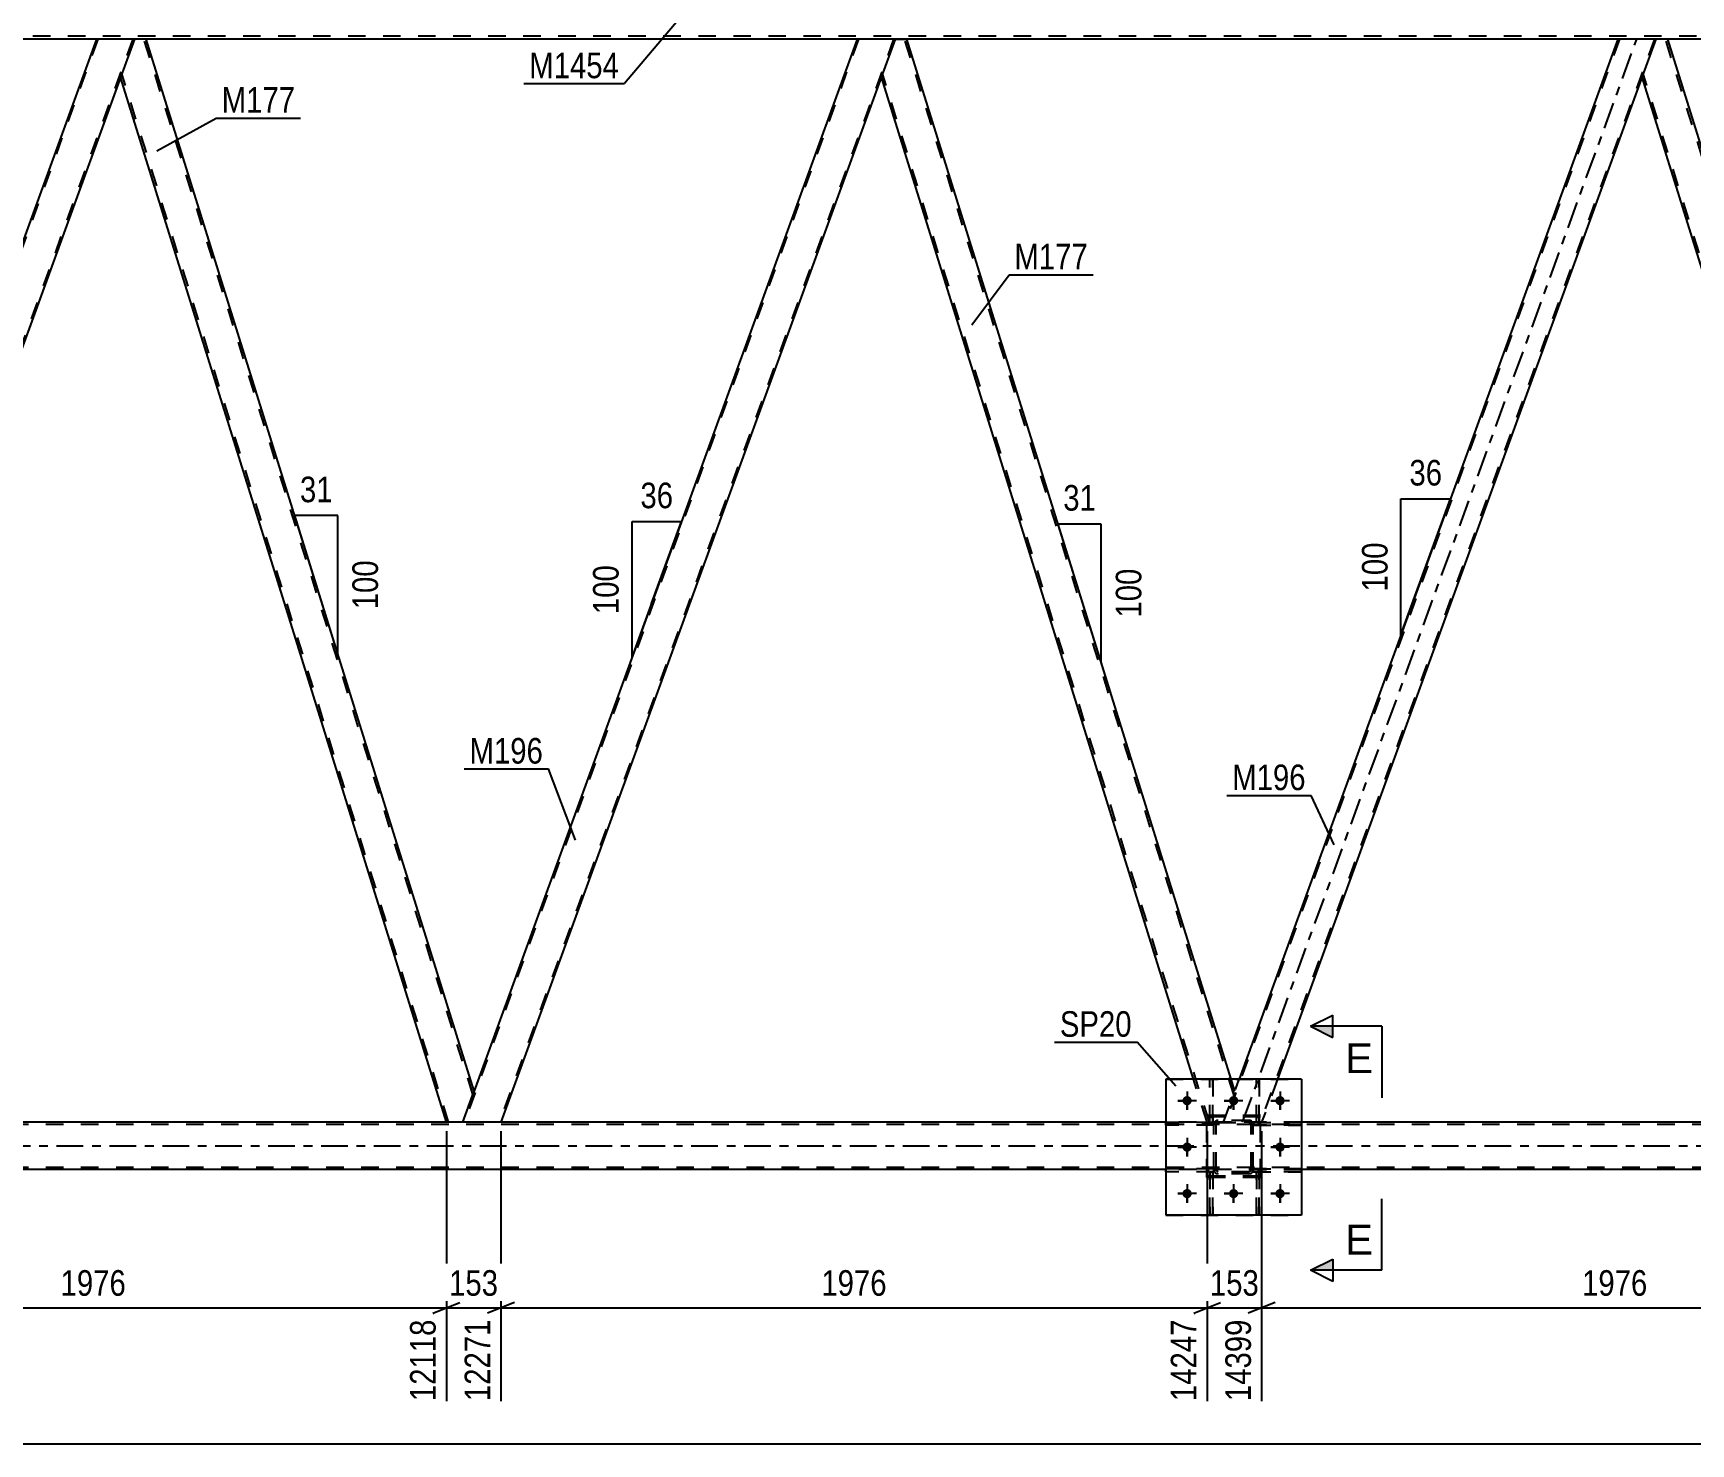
# Model space of a CAD drawing. Header units: millimetres. Extents: x -89 to 752, y -437 to 157.
# Drawn here: x 371.4 to 556.9, y -159.2 to -1.3 of the extents above; entities that cross this region are included whole.
import ezdxf

# ---------------------------------------------------------------- set-up
doc = ezdxf.new("R2010")
doc.units = ezdxf.units.MM
doc.linetypes.add('DXK_LINE_DOT2', pattern=[3.9198, 1.9599, -1.9599])
doc.linetypes.add('DXK_LINE_DOT3', pattern=[5.9187, 2.979, -0.9799, 0.9799, -0.9799])
doc.styles.add('Arial', font='ARIAL.TTF', dxfattribs={"height": 0.2})
doc.styles.add('Arial Narrow', font='ARIALN.TTF', dxfattribs={"height": 0.2})

# ---------------------------------------------------------------- blocks, each defined once
blk = doc.blocks.new('Part-318886155-3477 - 2857')
at = {"color": 7, "linetype": 'DXK_LINE_DOT2'}
for p, q in [((503.56, -123.23), (498.16, -123.23)), ((498.16, -123.23), (498.16, -123.55)), ((503.56, -123.55), (498.16, -123.55)), ((502.96, -123.55), (502.96, -123.23)), ((503.56, -123.55), (503.56, -123.23))]:
    blk.add_line(p, q, dxfattribs=at)
blk = doc.blocks.new('Part-318886155-3561 - 2857')
at = {"color": 2, "linetype": 'Continuous'}
for p, q in [((467.89, -2), (466.36, -6.2)), ((467.89, -2), (469.2, -2)), ((505.48, -118.4), (469.2, -2)), ((501.29, -118.4), (466.34, -6.25))]:
    blk.add_line(p, q, dxfattribs=at)
at = {"color": 7, "linetype": 'DXK_LINE_DOT2'}
for p, q in [((505.77, -120.12), (468.95, -2)), ((466.36, -6.2), (466.34, -6.25)), ((503.05, -123.22), (466.47, -5.88)), ((502.8, -123.22), (501.29, -118.4)), ((505.91, -119.75), (505.48, -118.4)), ((504.64, -123.22), (505.91, -119.75)), ((502.8, -123.22), (504.64, -123.22))]:
    blk.add_line(p, q, dxfattribs=at)
blk = doc.blocks.new('Part-318886155-3330 - 2857')
at = {"color": 7, "linetype": 'DXK_LINE_DOT2'}
for p, q in [((503.56, -128.43), (498.16, -128.43)), ((498.16, -128.75), (498.16, -128.43)), ((503.56, -128.75), (498.16, -128.75)), ((502.96, -128.75), (502.96, -128.43)), ((503.56, -128.43), (503.56, -128.75))]:
    blk.add_line(p, q, dxfattribs=at)
blk = doc.blocks.new('Part-318886155-3212 - 2857')
at = {"color": 7, "linetype": 'DXK_LINE_DOT2'}
for p, q in [((508.31, -133.59), (508.31, -128.76)), ((508.31, -128.76), (508.63, -128.76)), ((508.31, -129.36), (508.63, -129.36)), ((508.63, -128.76), (508.63, -133.59)), ((508.63, -133.59), (508.31, -133.59))]:
    blk.add_line(p, q, dxfattribs=at)
blk = doc.blocks.new('Part-318886155-3215 - 2857')
at = {"color": 7, "linetype": 'DXK_LINE_DOT2'}
for p, q in [((503.11, -133.59), (503.11, -128.76)), ((503.11, -128.76), (503.43, -128.76)), ((503.11, -129.36), (503.43, -129.36)), ((503.43, -128.76), (503.43, -133.59)), ((503.43, -133.59), (503.11, -133.59))]:
    blk.add_line(p, q, dxfattribs=at)
blk = doc.blocks.new('Part-318886155-3424 - 2857')
at = {"color": 7, "linetype": 'DXK_LINE_DOT2'}
for p, q in [((513.36, -128.43), (507.96, -128.43)), ((507.96, -128.43), (507.96, -128.75)), ((507.96, -128.75), (513.36, -128.75)), ((508.56, -128.75), (508.56, -128.43)), ((513.36, -128.75), (513.36, -128.43))]:
    blk.add_line(p, q, dxfattribs=at)
blk = doc.blocks.new('Part-318886155-3311 - 2857')
at = {"color": 7, "linetype": 'DXK_LINE_DOT2'}
for p, q in [((507.96, -123.55), (507.96, -123.23)), ((507.96, -123.23), (513.36, -123.23)), ((513.36, -123.55), (507.96, -123.55)), ((508.56, -123.55), (508.56, -123.23)), ((513.36, -123.23), (513.36, -123.55))]:
    blk.add_line(p, q, dxfattribs=at)
blk = doc.blocks.new('Part-318886155-3313 - 2857')
at = {"color": 7, "linetype": 'DXK_LINE_DOT2'}
for p, q in [((503.56, -123.48), (503.6, -123.29)), ((503.6, -123.29), (503.56, -123.48)), ((503.56, -128.52), (503.56, -123.48)), ((503.8, -123.48), (503.82, -123.38)), ((503.8, -128.52), (503.8, -123.48)), ((503.82, -123.38), (503.87, -123.31)), ((503.86, -123.03), (504.04, -123)), ((504.04, -123), (503.86, -123.03)), ((503.87, -123.31), (503.95, -123.25)), ((503.95, -123.25), (504.04, -123.24)), ((507.48, -123), (504.04, -123)), ((504.04, -123.24), (507.48, -123.24)), ((507.48, -123), (507.66, -123.03)), ((507.66, -123.03), (507.48, -123)), ((507.48, -123.24), (507.57, -123.25)), ((507.57, -123.25), (507.65, -123.31)), ((507.65, -123.31), (507.7, -123.38)), ((507.7, -123.38), (507.72, -123.48)), ((507.72, -128.52), (507.72, -123.48)), ((507.92, -123.29), (507.96, -123.48)), ((507.96, -123.48), (507.92, -123.29)), ((507.96, -128.52), (507.96, -123.48)), ((503.6, -128.7), (503.56, -128.52)), ((503.56, -128.52), (503.6, -128.7)), ((503.82, -128.61), (503.8, -128.52)), ((503.87, -128.69), (503.82, -128.61)), ((504.04, -129), (503.86, -128.96)), ((503.86, -128.96), (504.04, -129)), ((503.95, -128.74), (503.87, -128.69)), ((504.04, -128.76), (503.95, -128.74)), ((507.48, -128.76), (504.04, -128.76)), ((507.48, -129), (504.04, -129)), ((507.57, -128.74), (507.48, -128.76)), ((507.66, -128.96), (507.48, -129)), ((507.48, -129), (507.66, -128.96)), ((507.65, -128.69), (507.57, -128.74)), ((507.7, -128.61), (507.65, -128.69)), ((507.72, -128.52), (507.7, -128.61)), ((507.96, -128.52), (507.92, -128.7)), ((507.92, -128.7), (507.96, -128.52))]:
    blk.add_line(p, q, dxfattribs=at)
at = {"color": 7, "linetype": 'DXK_LINE_DOT3'}
blk.add_line((505.76, -126), (505.76, -126), dxfattribs=at)
at = {"color": 7, "linetype": 'DXK_LINE_DOT2'}
for centre, start, end in [((504.04, -123.48), 112.5, 157.5), ((504.04, -123.48), 112.5, 157.5), ((507.48, -123.48), 22.5, 67.5), ((507.48, -123.48), 22.5, 67.5), ((504.04, -128.52), 202.5, 247.5), ((504.04, -128.52), 202.5, 247.5), ((507.48, -128.52), 292.5, 337.5), ((507.48, -128.52), 292.5, 337.5)]:
    blk.add_arc(centre, 0.48, start, end, dxfattribs=at)
blk = doc.blocks.new('Part-318886155-3317 - 2857')
at = {"color": 7, "linetype": 'DXK_LINE_DOT2'}
for p, q in [((508.76, -122.59), (502.76, -122.59)), ((502.76, -129.39), (502.76, -122.59)), ((508.76, -129.39), (508.76, -122.59)), ((508.76, -129.39), (502.76, -129.39))]:
    blk.add_line(p, q, dxfattribs=at)
blk = doc.blocks.new('Part-318886155-3346 - 2857')
at = {"color": 7, "linetype": 'DXK_LINE_DOT2'}
for p, q in [((508.76, -122.46), (502.76, -122.46)), ((502.76, -129.26), (502.76, -122.46)), ((508.76, -129.26), (508.76, -122.46)), ((508.76, -129.26), (502.76, -129.26))]:
    blk.add_line(p, q, dxfattribs=at)
blk = doc.blocks.new('Part-318886155-3353 - 2857')
at = {"color": 7, "linetype": 'DXK_LINE_DOT2'}
for p, q in [((508.63, -128.76), (508.31, -128.76)), ((508.31, -128.76), (508.31, -133.59)), ((508.31, -129.36), (508.63, -129.36)), ((508.63, -133.59), (508.63, -128.76)), ((508.31, -133.59), (508.63, -133.59))]:
    blk.add_line(p, q, dxfattribs=at)
blk = doc.blocks.new('Part-318886155-3399 - 2857')
at = {"color": 2, "linetype": 'Continuous'}
for p, q in [((553.02, -2), (551.49, -6.2)), ((554.34, -2), (553.02, -2)), ((591.04, -119.75), (554.34, -2)), ((587.93, -123.22), (551.47, -6.25)), ((589.78, -123.22), (590.87, -120.21)), ((591.02, -119.81), (590.87, -120.21)), ((591.02, -119.8), (591.02, -119.81))]:
    blk.add_line(p, q, dxfattribs=at)
at = {"color": 7, "linetype": 'DXK_LINE_DOT2'}
for p, q in [((590.91, -120.12), (554.09, -2)), ((551.49, -6.2), (551.47, -6.25)), ((588.18, -123.22), (551.61, -5.88)), ((590.87, -120.21), (590.96, -119.97)), ((591.04, -119.75), (591.02, -119.8)), ((589.78, -123.22), (587.93, -123.22))]:
    blk.add_line(p, q, dxfattribs=at)
blk = doc.blocks.new('Part-318886155-3404 - 2857')
at = {"color": 7, "linetype": 'DXK_LINE_DOT2'}
for p, q in [((548.93, -2), (504.81, -123.22)), ((552.85, -2), (508.73, -123.22)), ((553.02, -2), (551.49, -6.2)), ((504.64, -123.22), (506.4, -118.4)), ((510.66, -118.4), (508.9, -123.22)), ((508.9, -123.22), (504.64, -123.22))]:
    blk.add_line(p, q, dxfattribs=at)
at = {"color": 2, "linetype": 'Continuous'}
for p, q in [((548.76, -2), (506.4, -118.4)), ((553.02, -2), (548.76, -2)), ((551.49, -6.2), (510.66, -118.4))]:
    blk.add_line(p, q, dxfattribs=at)
at = {"color": 7, "linetype": 'DXK_LINE_DOT3'}
blk.add_line((506.77, -123.22), (550.89, -2), dxfattribs=at)
blk = doc.blocks.new('Part-318886155-3419 - 2857')
at = {"color": 7, "linetype": 'DXK_LINE_DOT2'}
for p, q in [((653.12, -123.46), (-28.42, -123.46)), ((513.36, -123.22), (498.16, -123.22)), ((653.12, -128.26), (-28.42, -128.26)), ((513.36, -128.5), (242.76, -128.5))]:
    blk.add_line(p, q, dxfattribs=at)
at = {"color": 2, "linetype": 'Continuous'}
for p, q in [((498.16, -123.22), (257.96, -123.22)), ((653.12, -123.22), (513.36, -123.22)), ((498.16, -128.5), (257.96, -128.5)), ((653.12, -128.5), (513.36, -128.5))]:
    blk.add_line(p, q, dxfattribs=at)
at = {"color": 7, "linetype": 'DXK_LINE_DOT3'}
blk.add_line((-28.42, -125.86), (653.12, -125.86), dxfattribs=at)
blk = doc.blocks.new('Part-318886155-3420 - 2857')
at = {"color": 7, "linetype": 'DXK_LINE_DOT2'}
for p, q in [((503.56, -123.23), (498.16, -123.23)), ((498.16, -123.55), (498.16, -123.23)), ((503.56, -123.55), (498.16, -123.55)), ((502.96, -123.55), (502.96, -123.23)), ((503.56, -123.23), (503.56, -123.55))]:
    blk.add_line(p, q, dxfattribs=at)
blk = doc.blocks.new('Part-318886155-3423 - 2857')
at = {"color": 7, "linetype": 'DXK_LINE_DOT2'}
for p, q in [((503.43, -128.76), (503.11, -128.76)), ((503.11, -128.76), (503.11, -133.59)), ((503.11, -129.36), (503.43, -129.36)), ((503.43, -133.59), (503.43, -128.76)), ((503.11, -133.59), (503.43, -133.59))]:
    blk.add_line(p, q, dxfattribs=at)
blk = doc.blocks.new('Part-318886155-3425 - 2857')
at = {"color": 7, "linetype": 'DXK_LINE_DOT2'}
for p, q in [((513.36, -123.23), (507.96, -123.23)), ((507.96, -123.23), (507.96, -123.55)), ((507.96, -123.55), (513.36, -123.55)), ((508.56, -123.55), (508.56, -123.23)), ((513.36, -123.55), (513.36, -123.23))]:
    blk.add_line(p, q, dxfattribs=at)
blk = doc.blocks.new('Part-318886155-3433 - 2857')
at = {"color": 7, "linetype": 'DXK_LINE_DOT2'}
for p, q in [((503.56, -128.43), (498.16, -128.43)), ((498.16, -128.43), (498.16, -128.75)), ((503.56, -128.75), (498.16, -128.75)), ((502.96, -128.75), (502.96, -128.43)), ((503.56, -128.75), (503.56, -128.43))]:
    blk.add_line(p, q, dxfattribs=at)
blk = doc.blocks.new('Part-318886155-3435 - 2857')
at = {"color": 7, "linetype": 'DXK_LINE_DOT2'}
for p, q in [((507.96, -128.75), (507.96, -128.43)), ((507.96, -128.43), (513.36, -128.43)), ((513.36, -128.75), (507.96, -128.75)), ((508.56, -128.75), (508.56, -128.43)), ((513.36, -128.43), (513.36, -128.75))]:
    blk.add_line(p, q, dxfattribs=at)
blk = doc.blocks.new('Part-318886155-3440 - 2857')
at = {"color": 7, "linetype": 'DXK_LINE_DOT2'}
for p, q in [((378.67, -2), (334.55, -123.22)), ((382.58, -2), (338.46, -123.22)), ((382.75, -2), (381.22, -6.2)), ((335.62, -119.8), (334.37, -123.22)), ((338.63, -123.22), (334.37, -123.22))]:
    blk.add_line(p, q, dxfattribs=at)
at = {"color": 2, "linetype": 'Continuous'}
for p, q in [((378.5, -2), (335.62, -119.8)), ((382.75, -2), (378.5, -2)), ((381.22, -6.2), (338.63, -123.22))]:
    blk.add_line(p, q, dxfattribs=at)
blk = doc.blocks.new('Part-318886155-3445 - 2857')
at = {"color": 2, "linetype": 'Continuous'}
for p, q in [((382.75, -2), (381.22, -6.2)), ((384.07, -2), (382.75, -2)), ((420.77, -119.75), (384.07, -2)), ((417.66, -123.22), (381.2, -6.25)), ((419.51, -123.22), (420.6, -120.21)), ((420.75, -119.81), (420.6, -120.21)), ((420.75, -119.8), (420.75, -119.81))]:
    blk.add_line(p, q, dxfattribs=at)
at = {"color": 7, "linetype": 'DXK_LINE_DOT2'}
for p, q in [((420.64, -120.12), (383.82, -2)), ((381.22, -6.2), (381.2, -6.25)), ((417.92, -123.22), (381.34, -5.88)), ((420.6, -120.21), (420.69, -119.97)), ((420.77, -119.75), (420.75, -119.8)), ((419.51, -123.22), (417.66, -123.22))]:
    blk.add_line(p, q, dxfattribs=at)
blk = doc.blocks.new('Part-318886155-3450 - 2857')
at = {"color": 2, "linetype": 'Continuous'}
for p, q in [((513.36, -118.4), (498.16, -118.4)), ((498.16, -118.4), (498.16, -133.6)), ((513.36, -118.4), (513.36, -133.6)), ((513.36, -133.6), (498.16, -133.6))]:
    blk.add_line(p, q, dxfattribs=at)
blk = doc.blocks.new('Part-318886155-3466 - 2857')
at = {"color": 7, "linetype": 'DXK_LINE_DOT2'}
for p, q in [((498.16, -118.4), (513.36, -118.4)), ((498.16, -118.4), (498.16, -133.6)), ((513.36, -118.4), (513.36, -133.6)), ((498.16, -133.6), (513.36, -133.6))]:
    blk.add_line(p, q, dxfattribs=at)
blk = doc.blocks.new('Part-318886155-3476 - 2857')
at = {"color": 7, "linetype": 'DXK_LINE_DOT2'}
for p, q in [((463.8, -2), (419.68, -123.22)), ((467.72, -2), (423.6, -123.22)), ((467.89, -2), (466.36, -6.2)), ((420.75, -119.8), (419.51, -123.22)), ((423.77, -123.22), (419.51, -123.22))]:
    blk.add_line(p, q, dxfattribs=at)
at = {"color": 2, "linetype": 'Continuous'}
for p, q in [((463.63, -2), (420.75, -119.8)), ((467.89, -2), (463.63, -2)), ((466.36, -6.2), (423.77, -123.22))]:
    blk.add_line(p, q, dxfattribs=at)
blk = doc.blocks.new('Part-318886155-3492 - 2857')
at = {"color": 7, "linetype": 'DXK_LINE_DOT2'}
for p, q in [((698.69, -1.68), (-17.02, -1.68)), ((384.07, -2), (378.5, -2)), ((469.2, -2), (463.63, -2)), ((554.34, -2), (548.76, -2))]:
    blk.add_line(p, q, dxfattribs=at)
at = {"color": 2, "linetype": 'Continuous'}
for p, q in [((378.5, -2), (298.94, -2)), ((463.63, -2), (384.07, -2)), ((548.76, -2), (469.2, -2)), ((633.9, -2), (554.34, -2))]:
    blk.add_line(p, q, dxfattribs=at)
blk = doc.blocks.new('Part-318886155-3500 - 2857')
at = {"color": 2, "linetype": 'Continuous'}
for p, q in [((503.11, -118.4), (503.11, -118.39)), ((503.43, -118.39), (503.11, -118.39)), ((503.43, -118.4), (503.43, -118.39))]:
    blk.add_line(p, q, dxfattribs=at)
at = {"color": 7, "linetype": 'DXK_LINE_DOT2'}
for p, q in [((503.11, -123.24), (503.11, -118.4)), ((503.43, -123.24), (503.43, -118.4)), ((503.11, -122.64), (503.43, -122.64)), ((503.43, -123.24), (503.11, -123.24))]:
    blk.add_line(p, q, dxfattribs=at)
blk = doc.blocks.new('Bolt-318886155-3519 - 2857')
at = {"color": 1, "linetype": 'Continuous'}
for p, q in [((500.56, -119.76), (500.56, -120.45)), ((505.76, -119.76), (505.76, -120.45)), ((510.96, -119.76), (510.96, -120.45)), ((499.52, -120.8), (500.21, -120.8)), ((500.56, -121.84), (500.56, -121.14)), ((501.6, -120.8), (500.91, -120.8)), ((504.72, -120.8), (505.41, -120.8)), ((505.76, -121.84), (505.76, -121.14)), ((506.8, -120.8), (506.11, -120.8)), ((509.92, -120.8), (510.61, -120.8)), ((510.96, -121.84), (510.96, -121.14)), ((512, -120.8), (511.31, -120.8)), ((499.52, -126), (500.21, -126)), ((500.56, -124.96), (500.56, -125.65)), ((501.6, -126), (500.91, -126)), ((509.92, -126), (510.61, -126)), ((510.96, -124.96), (510.96, -125.65)), ((512, -126), (511.31, -126)), ((500.56, -127.04), (500.56, -126.34)), ((510.96, -127.04), (510.96, -126.34)), ((499.52, -131.2), (500.21, -131.2)), ((500.56, -130.16), (500.56, -130.85)), ((500.56, -132.24), (500.56, -131.54)), ((501.6, -131.2), (500.91, -131.2)), ((504.72, -131.2), (505.41, -131.2)), ((505.76, -130.16), (505.76, -130.85)), ((505.76, -132.24), (505.76, -131.54)), ((506.8, -131.2), (506.11, -131.2)), ((509.92, -131.2), (510.61, -131.2)), ((510.96, -130.16), (510.96, -130.85)), ((510.96, -132.24), (510.96, -131.54)), ((512, -131.2), (511.31, -131.2))]:
    blk.add_line(p, q, dxfattribs=at)
blk = doc.blocks.new('Bolt-318886155-3520 - 2857')
at = {"linetype": 'Continuous'}
for points in [[(501.08, -120.8, -1), (500.04, -120.8, -1)], [(506.28, -120.8, -1), (505.24, -120.8, -1)], [(511.48, -120.8, -1), (510.44, -120.8, -1)], [(501.08, -126, -1), (500.04, -126, -1)], [(511.48, -126, -1), (510.44, -126, -1)], [(501.08, -131.2, -1), (500.04, -131.2, -1)], [(506.28, -131.2, -1), (505.24, -131.2, -1)], [(511.48, -131.2, -1), (510.44, -131.2, -1)]]:
    blk.add_hatch(color=1, dxfattribs=at).paths.add_polyline_path(points)
at = {"color": 1, "linetype": 'Continuous'}
for p, q in [((500.56, -119.76), (500.56, -121.84)), ((505.76, -119.76), (505.76, -121.84)), ((510.96, -119.76), (510.96, -121.84)), ((501.6, -120.8), (499.52, -120.8)), ((506.8, -120.8), (504.72, -120.8)), ((512, -120.8), (509.92, -120.8)), ((501.6, -126), (499.52, -126)), ((500.56, -124.96), (500.56, -127.04)), ((512, -126), (509.92, -126)), ((510.96, -124.96), (510.96, -127.04)), ((501.6, -131.2), (499.52, -131.2)), ((500.56, -130.16), (500.56, -132.24)), ((506.8, -131.2), (504.72, -131.2)), ((505.76, -130.16), (505.76, -132.24)), ((512, -131.2), (509.92, -131.2)), ((510.96, -130.16), (510.96, -132.24))]:
    blk.add_line(p, q, dxfattribs=at)
blk = doc.blocks.new('Part-318886155-3536 - 2857')
at = {"color": 2, "linetype": 'Continuous'}
for p, q in [((508.31, -118.4), (508.31, -118.39)), ((508.63, -118.39), (508.31, -118.39)), ((508.63, -118.4), (508.63, -118.39))]:
    blk.add_line(p, q, dxfattribs=at)
at = {"color": 7, "linetype": 'DXK_LINE_DOT2'}
for p, q in [((508.31, -123.24), (508.31, -118.4)), ((508.63, -123.24), (508.63, -118.4)), ((508.31, -122.64), (508.63, -122.64)), ((508.63, -123.24), (508.31, -123.24))]:
    blk.add_line(p, q, dxfattribs=at)
blk = doc.blocks.new('Part-318886155-3540 - 2857')
at = {"color": 7, "linetype": 'DXK_LINE_DOT2'}
for p, q in [((503.56, -123.48), (503.6, -123.29)), ((503.6, -123.29), (503.56, -123.48)), ((503.56, -128.52), (503.56, -123.48)), ((503.8, -123.48), (503.82, -123.38)), ((503.8, -128.52), (503.8, -123.48)), ((503.82, -123.38), (503.87, -123.31)), ((503.86, -123.03), (504.04, -123)), ((504.04, -123), (503.86, -123.03)), ((503.87, -123.31), (503.95, -123.25)), ((503.95, -123.25), (504.04, -123.24)), ((507.48, -123), (504.04, -123)), ((504.04, -123.24), (507.48, -123.24)), ((507.48, -123), (507.66, -123.03)), ((507.66, -123.03), (507.48, -123)), ((507.48, -123.24), (507.57, -123.25)), ((507.57, -123.25), (507.65, -123.31)), ((507.65, -123.31), (507.7, -123.38)), ((507.7, -123.38), (507.72, -123.48)), ((507.72, -128.52), (507.72, -123.48)), ((507.92, -123.29), (507.96, -123.48)), ((507.96, -123.48), (507.92, -123.29)), ((507.96, -128.52), (507.96, -123.48)), ((503.6, -128.7), (503.56, -128.52)), ((503.56, -128.52), (503.6, -128.7)), ((503.82, -128.61), (503.8, -128.52)), ((503.87, -128.69), (503.82, -128.61)), ((504.04, -129), (503.86, -128.96)), ((503.86, -128.96), (504.04, -129)), ((503.95, -128.74), (503.87, -128.69)), ((504.04, -128.76), (503.95, -128.74)), ((507.48, -128.76), (504.04, -128.76)), ((507.48, -129), (504.04, -129)), ((507.57, -128.74), (507.48, -128.76)), ((507.66, -128.96), (507.48, -129)), ((507.48, -129), (507.66, -128.96)), ((507.65, -128.69), (507.57, -128.74)), ((507.7, -128.61), (507.65, -128.69)), ((507.72, -128.52), (507.7, -128.61)), ((507.96, -128.52), (507.92, -128.7)), ((507.92, -128.7), (507.96, -128.52))]:
    blk.add_line(p, q, dxfattribs=at)
at = {"color": 7, "linetype": 'DXK_LINE_DOT3'}
blk.add_line((505.76, -126), (505.76, -126), dxfattribs=at)
at = {"color": 7, "linetype": 'DXK_LINE_DOT2'}
for centre, start, end in [((504.04, -123.48), 112.5, 157.5), ((504.04, -123.48), 112.5, 157.5), ((507.48, -123.48), 22.5, 67.5), ((507.48, -123.48), 22.5, 67.5), ((504.04, -128.52), 202.5, 247.5), ((504.04, -128.52), 202.5, 247.5), ((507.48, -128.52), 292.5, 337.5), ((507.48, -128.52), 292.5, 337.5)]:
    blk.add_arc(centre, 0.48, start, end, dxfattribs=at)
blk = doc.blocks.new('Part-318886155-3574 - 2857')
at = {"color": 7, "linetype": 'DXK_LINE_DOT2'}
for p, q in [((508.31, -123.24), (508.31, -118.39)), ((508.31, -118.39), (508.63, -118.39)), ((508.63, -118.39), (508.63, -123.24)), ((508.31, -122.64), (508.63, -122.64)), ((508.63, -123.24), (508.31, -123.24))]:
    blk.add_line(p, q, dxfattribs=at)
blk = doc.blocks.new('Part-318886155-3577 - 2857')
at = {"color": 7, "linetype": 'DXK_LINE_DOT2'}
for p, q in [((503.11, -123.24), (503.11, -118.39)), ((503.11, -118.39), (503.43, -118.39)), ((503.43, -118.39), (503.43, -123.24)), ((503.11, -122.64), (503.43, -122.64)), ((503.43, -123.24), (503.11, -123.24))]:
    blk.add_line(p, q, dxfattribs=at)
blk = doc.blocks.new('StraightDimension-318886155-4875 - 2857')
at = {"color": 7, "linetype": 'Continuous'}
for p, q in [((423.77, -124.22), (423.77, -154.42)), ((502.8, -124.22), (502.8, -154.42)), ((425.27, -143.38), (422.27, -144.58)), ((423.77, -143.98), (502.8, -143.98)), ((501.3, -144.58), (504.3, -143.38))]:
    blk.add_line(p, q, dxfattribs=at)
at = {"color": 0}
blk.add_wipeout([(467.54, -143.23), (467.54, -139.03), (459.03, -139.03), (459.03, -143.23)], dxfattribs=at)
at = {"color": 0, "linetype": 'Continuous'}
blk.add_wipeout([(502.2, -144.68), (498, -144.68), (498, -155.02), (502.2, -155.02)], dxfattribs=at)
at = {"color": 3, "style": 'Arial Narrow'}
blk.add_text('1976', height=2.863, dxfattribs=at).set_placement((459.63, -142.63))
at = {"color": 3, "linetype": 'Continuous', "style": 'Arial Narrow'}
blk.add_text('14247', height=2.863, rotation=90.0002, dxfattribs=at).set_placement((501.6, -154.42))
blk = doc.blocks.new('AngleDimension-318886155-3629 - 2857')
at = {"color": 7, "linetype": 'Continuous'}
for p, q in [((490.94, -56.27), (486.12, -56.27)), ((490.94, -71.73), (486.12, -56.27)), ((490.94, -71.73), (490.94, -56.27)), ((491.95, -74.96), (490.94, -71.73))]:
    blk.add_line(p, q, dxfattribs=at)
at = {"color": 0}
for points in [[(490.96, -55.37), (490.96, -51.17), (486.1, -51.17), (486.1, -55.37)], [(496.04, -60.66), (491.84, -60.66), (491.84, -67.34), (496.04, -67.34)]]:
    blk.add_wipeout(points, dxfattribs=at)
at = {"color": 3, "style": 'Arial Narrow'}
blk.add_text('31', height=2.863, dxfattribs=at).set_placement((486.7, -54.77))
blk.add_text('100', height=2.863, rotation=90.0002, dxfattribs=at).set_placement((495.44, -66.74))
blk = doc.blocks.new('StraightDimension-318886155-4894 - 2857')
at = {"color": 7, "linetype": 'Continuous'}
for p, q in [((502.8, -124.22), (502.8, -154.42)), ((508.9, -124.22), (508.9, -154.42)), ((501.3, -144.58), (504.3, -143.38)), ((502.8, -143.98), (508.9, -143.98)), ((510.4, -143.38), (507.4, -144.58))]:
    blk.add_line(p, q, dxfattribs=at)
at = {"color": 0}
blk.add_wipeout([(509.19, -143.23), (509.19, -139.03), (502.51, -139.03), (502.51, -143.23)], dxfattribs=at)
at = {"color": 0, "linetype": 'Continuous'}
blk.add_wipeout([(508.3, -144.68), (504.1, -144.68), (504.1, -155.02), (508.3, -155.02)], dxfattribs=at)
at = {"color": 3, "style": 'Arial Narrow'}
blk.add_text('153', height=2.863, dxfattribs=at).set_placement((503.11, -142.63))
at = {"color": 3, "linetype": 'Continuous', "style": 'Arial Narrow'}
blk.add_text('14399', height=2.863, rotation=90.0002, dxfattribs=at).set_placement((507.7, -154.42))
blk = doc.blocks.new('StraightDimension-318886155-4837 - 2857')
at = {"color": 7, "linetype": 'Continuous'}
for p, q in [((338.63, -124.22), (338.63, -154.42)), ((417.66, -124.22), (417.66, -154.42)), ((340.13, -143.38), (337.13, -144.58)), ((338.63, -143.98), (417.66, -143.98)), ((416.16, -144.58), (419.16, -143.38))]:
    blk.add_line(p, q, dxfattribs=at)
at = {"color": 0}
blk.add_wipeout([(382.4, -143.23), (382.4, -139.03), (373.89, -139.03), (373.89, -143.23)], dxfattribs=at)
at = {"color": 0, "linetype": 'Continuous'}
blk.add_wipeout([(417.06, -144.68), (412.86, -144.68), (412.86, -155.02), (417.06, -155.02)], dxfattribs=at)
at = {"color": 3, "style": 'Arial Narrow'}
blk.add_text('1976', height=2.863, dxfattribs=at).set_placement((374.49, -142.63))
at = {"color": 3, "linetype": 'Continuous', "style": 'Arial Narrow'}
blk.add_text('12118', height=2.863, rotation=90.0002, dxfattribs=at).set_placement((416.46, -154.42))
blk = doc.blocks.new('AngleDimension-318886155-3643 - 2857')
at = {"color": 7, "linetype": 'Continuous'}
for p, q in [((438.44, -56), (443.98, -56)), ((438.44, -71.22), (443.98, -56)), ((438.44, -71.22), (438.44, -56)), ((440.63, -65.18), (443.98, -56))]:
    blk.add_line(p, q, dxfattribs=at)
at = {"color": 0}
for points in [[(443.63, -55.1), (443.63, -50.9), (438.78, -50.9), (438.78, -55.1)], [(437.54, -60.27), (433.34, -60.27), (433.34, -66.95), (437.54, -66.95)]]:
    blk.add_wipeout(points, dxfattribs=at)
at = {"color": 3, "style": 'Arial Narrow'}
blk.add_text('36', height=2.863, dxfattribs=at).set_placement((439.38, -54.5))
blk.add_text('100', height=2.863, rotation=90.0002, dxfattribs=at).set_placement((436.94, -66.35))
blk = doc.blocks.new('AngleDimension-318886155-3615 - 2857')
at = {"color": 7, "linetype": 'Continuous'}
for p, q in [((524.49, -53.46), (530.04, -53.46)), ((524.49, -68.68), (530.04, -53.46)), ((524.49, -68.68), (524.49, -53.46)), ((524.49, -68.69), (524.49, -68.68))]:
    blk.add_line(p, q, dxfattribs=at)
at = {"color": 0}
for points in [[(529.69, -52.56), (529.69, -48.36), (524.84, -48.36), (524.84, -52.56)], [(523.59, -57.73), (519.39, -57.73), (519.39, -64.41), (523.59, -64.41)]]:
    blk.add_wipeout(points, dxfattribs=at)
at = {"color": 3, "style": 'Arial Narrow'}
blk.add_text('36', height=2.863, dxfattribs=at).set_placement((525.44, -51.96))
blk.add_text('100', height=2.863, rotation=90.0002, dxfattribs=at).set_placement((522.99, -63.81))
blk = doc.blocks.new('AngleDimension-318886155-3657 - 2857')
at = {"color": 7, "linetype": 'Continuous'}
for p, q in [((403.42, -64.07), (400.69, -55.33)), ((405.51, -55.33), (400.69, -55.33)), ((405.51, -70.8), (400.69, -55.33)), ((405.51, -70.8), (405.51, -55.33))]:
    blk.add_line(p, q, dxfattribs=at)
at = {"color": 0}
for points in [[(405.53, -54.43), (405.53, -50.23), (400.68, -50.23), (400.68, -54.43)], [(410.61, -59.72), (406.41, -59.72), (406.41, -66.41), (410.61, -66.41)]]:
    blk.add_wipeout(points, dxfattribs=at)
at = {"color": 3, "style": 'Arial Narrow'}
blk.add_text('31', height=2.863, dxfattribs=at).set_placement((401.28, -53.83))
blk.add_text('100', height=2.863, rotation=90.0002, dxfattribs=at).set_placement((410.01, -65.81))
blk = doc.blocks.new('StraightDimension-318886155-4856 - 2857')
at = {"color": 7, "linetype": 'Continuous'}
for p, q in [((417.66, -124.22), (417.66, -154.42)), ((423.77, -124.22), (423.77, -154.42)), ((416.16, -144.58), (419.16, -143.38)), ((417.66, -143.98), (423.77, -143.98)), ((425.27, -143.38), (422.27, -144.58))]:
    blk.add_line(p, q, dxfattribs=at)
at = {"color": 0}
blk.add_wipeout([(424.06, -143.23), (424.06, -139.03), (417.37, -139.03), (417.37, -143.23)], dxfattribs=at)
at = {"color": 0, "linetype": 'Continuous'}
blk.add_wipeout([(423.17, -144.68), (418.97, -144.68), (418.97, -155.02), (423.17, -155.02)], dxfattribs=at)
at = {"color": 3, "style": 'Arial Narrow'}
blk.add_text('153', height=2.863, dxfattribs=at).set_placement((417.97, -142.63))
at = {"color": 3, "linetype": 'Continuous', "style": 'Arial Narrow'}
blk.add_text('12271', height=2.863, rotation=90.0002, dxfattribs=at).set_placement((422.57, -154.42))
blk = doc.blocks.new('StraightDimension-318886155-4913 - 2857')
at = {"color": 7, "linetype": 'Continuous'}
for p, q in [((508.9, -124.22), (508.9, -154.42)), ((587.93, -124.22), (587.93, -154.42)), ((510.4, -143.38), (507.4, -144.58)), ((508.9, -143.98), (587.93, -143.98)), ((586.43, -144.58), (589.43, -143.38))]:
    blk.add_line(p, q, dxfattribs=at)
at = {"color": 0}
blk.add_wipeout([(552.67, -143.23), (552.67, -139.03), (544.16, -139.03), (544.16, -143.23)], dxfattribs=at)
at = {"color": 0, "linetype": 'Continuous'}
blk.add_wipeout([(587.33, -144.68), (583.13, -144.68), (583.13, -155.02), (587.33, -155.02)], dxfattribs=at)
at = {"color": 3, "style": 'Arial Narrow'}
blk.add_text('1976', height=2.863, dxfattribs=at).set_placement((544.76, -142.63))
at = {"color": 3, "linetype": 'Continuous', "style": 'Arial Narrow'}
blk.add_text('16375', height=2.863, rotation=90.0002, dxfattribs=at).set_placement((586.73, -154.42))
blk = doc.blocks.new('StraightDimension-318886155-4964 - 2857')
at = {"color": 7, "linetype": 'Continuous'}
blk.add_line((-39.28, -159.2), (699.33, -159.2), dxfattribs=at)
blk = doc.blocks.new('Mark-318886155-3557 - 2857')
at = {"color": 0}
blk.add_wipeout([(489.45, -27.77), (489.45, -24.77), (481.23, -24.77), (481.23, -27.77)], dxfattribs=at)
blk.add_wipeout([(489.45, -27.77), (489.45, -24.77), (481.23, -24.77), (481.23, -27.77)], dxfattribs=at)
at = {"color": 30, "linetype": 'Continuous'}
for p, q in [((476.47, -33.99), (480.63, -28.37)), ((480.63, -28.37), (490.05, -28.37))]:
    blk.add_line(p, q, dxfattribs=at)
at = {"color": 3, "style": 'Arial Narrow'}
blk.add_text('M177', height=2.863, dxfattribs=at).set_placement((481.23, -27.77))
blk = doc.blocks.new('Mark-318886155-3244 - 2857')
at = {"color": 0}
blk.add_wipeout([(436.99, -6.38), (436.99, -3.38), (426.94, -3.38), (426.94, -6.38)], dxfattribs=at)
blk.add_wipeout([(436.99, -6.38), (436.99, -3.38), (426.94, -3.38), (426.94, -6.38)], dxfattribs=at)
at = {"color": 30, "linetype": 'Continuous'}
for p in [(446.76, 3.85), (426.34, -6.98)]:
    blk.add_line(p, (437.59, -6.98), dxfattribs=at)
at = {"color": 3, "style": 'Arial Narrow'}
blk.add_text('M1454', height=2.863, dxfattribs=at).set_placement((426.94, -6.38))
blk = doc.blocks.new('Mark-318886155-3400 - 2857')
at = {"color": 0}
blk.add_wipeout([(513.84, -86.05), (513.84, -83.05), (505.61, -83.05), (505.61, -86.05)], dxfattribs=at)
blk.add_wipeout([(513.84, -86.05), (513.84, -83.05), (505.61, -83.05), (505.61, -86.05)], dxfattribs=at)
at = {"color": 30, "linetype": 'Continuous'}
for p in [(505.01, -86.65), (517.03, -92.16)]:
    blk.add_line(p, (514.44, -86.65), dxfattribs=at)
at = {"color": 3, "style": 'Arial Narrow'}
blk.add_text('M196', height=2.863, dxfattribs=at).set_placement((505.61, -86.05))
blk = doc.blocks.new('Mark-318886155-3446 - 2857')
at = {"color": 0}
blk.add_wipeout([(494.36, -113.65), (494.36, -110.65), (486.32, -110.65), (486.32, -113.65)], dxfattribs=at)
blk.add_wipeout([(494.36, -113.65), (494.36, -110.65), (486.32, -110.65), (486.32, -113.65)], dxfattribs=at)
at = {"color": 30, "linetype": 'Continuous'}
for p in [(485.72, -114.25), (499.31, -119.19)]:
    blk.add_line(p, (494.96, -114.25), dxfattribs=at)
at = {"color": 3, "style": 'Arial Narrow'}
blk.add_text('SP20', height=2.863, dxfattribs=at).set_placement((486.32, -113.65))
blk = doc.blocks.new('Mark-318886155-3441 - 2857')
at = {"color": 0}
blk.add_wipeout([(400.75, -10.24), (400.75, -7.24), (392.52, -7.24), (392.52, -10.24)], dxfattribs=at)
blk.add_wipeout([(400.75, -10.24), (400.75, -7.24), (392.52, -7.24), (392.52, -10.24)], dxfattribs=at)
at = {"color": 30, "linetype": 'Continuous'}
for p, q in [((385.26, -14.5), (391.92, -10.84)), ((391.92, -10.84), (401.35, -10.84))]:
    blk.add_line(p, q, dxfattribs=at)
at = {"color": 3, "style": 'Arial Narrow'}
blk.add_text('M177', height=2.863, dxfattribs=at).set_placement((392.52, -10.24))
blk = doc.blocks.new('Mark-318886155-3472 - 2857')
at = {"color": 0}
blk.add_wipeout([(428.49, -83.08), (428.49, -80.08), (420.26, -80.08), (420.26, -83.08)], dxfattribs=at)
blk.add_wipeout([(428.49, -83.08), (428.49, -80.08), (420.26, -80.08), (420.26, -83.08)], dxfattribs=at)
at = {"color": 30, "linetype": 'Continuous'}
for p in [(419.66, -83.68), (432.13, -91.64)]:
    blk.add_line(p, (429.09, -83.68), dxfattribs=at)
at = {"color": 3, "style": 'Arial Narrow'}
blk.add_text('M196', height=2.863, dxfattribs=at).set_placement((420.26, -83.08))
blk = doc.blocks.new('SectionMark-318886155-5006 - 2857')
at = {"linetype": 'Continuous'}
for points in [[(516.86, -112.47), (516.86, -113.72), (514.36, -112.47)], [(516.86, -138.52), (516.86, -139.77), (514.36, -139.77)]]:
    blk.add_hatch(color=6, dxfattribs=at).paths.add_polyline_path(points)
at = {"color": 6, "linetype": 'Continuous'}
for p, q in [((514.36, -112.47), (516.86, -111.22)), ((516.86, -113.72), (516.86, -111.22)), ((522.36, -112.47), (514.36, -112.47)), ((514.36, -112.47), (516.86, -113.72)), ((522.36, -112.47), (522.36, -120.47)), ((522.36, -139.77), (522.36, -131.77)), ((514.36, -139.77), (516.86, -138.52)), ((516.86, -138.52), (516.86, -141.02)), ((522.36, -139.77), (514.36, -139.77)), ((516.86, -141.02), (514.36, -139.77))]:
    blk.add_line(p, q, dxfattribs=at)
at = {"color": 0, "linetype": 'Continuous'}
for points in [[(521.36, -117.72), (521.36, -114.22), (518.25, -114.22), (518.25, -117.72)], [(521.36, -138.02), (521.36, -134.52), (518.25, -134.52), (518.25, -138.02)]]:
    blk.add_wipeout(points, dxfattribs=at)
at = {"color": 3, "linetype": 'Continuous', "style": 'Arial'}
for p in [(518.25, -117.72), (518.25, -138.02)]:
    blk.add_text('E', height=3.34, dxfattribs=at).set_placement(p)

msp = doc.modelspace()

# ---------------------------------------------------------------- block references
for name in ['Part-318886155-3492 - 2857', 'Part-318886155-3440 - 2857', 'Part-318886155-3445 - 2857', 'Part-318886155-3476 - 2857', 'Part-318886155-3561 - 2857', 'Part-318886155-3404 - 2857', 'Part-318886155-3399 - 2857', 'Part-318886155-3450 - 2857', 'Part-318886155-3466 - 2857', 'Part-318886155-3500 - 2857', 'Part-318886155-3577 - 2857', 'Part-318886155-3536 - 2857', 'Part-318886155-3574 - 2857', 'Bolt-318886155-3519 - 2857', 'Bolt-318886155-3520 - 2857', 'Part-318886155-3419 - 2857', 'Part-318886155-3477 - 2857', 'Part-318886155-3420 - 2857', 'Part-318886155-3346 - 2857', 'Part-318886155-3317 - 2857', 'Part-318886155-3313 - 2857', 'Part-318886155-3540 - 2857', 'Part-318886155-3311 - 2857', 'Part-318886155-3425 - 2857', 'Part-318886155-3330 - 2857', 'Part-318886155-3433 - 2857', 'Part-318886155-3215 - 2857', 'Part-318886155-3423 - 2857', 'Part-318886155-3424 - 2857', 'Part-318886155-3435 - 2857', 'Part-318886155-3212 - 2857', 'Part-318886155-3353 - 2857']:
    msp.add_blockref(name, (0, 0))

# ---------------------------------------------------------------- next in the draw order: block references
for name in ['AngleDimension-318886155-3615 - 2857', 'AngleDimension-318886155-3657 - 2857', 'AngleDimension-318886155-3643 - 2857', 'AngleDimension-318886155-3629 - 2857', 'StraightDimension-318886155-4837 - 2857', 'StraightDimension-318886155-4875 - 2857']:
    msp.add_blockref(name, (0, 0))

# ---------------------------------------------------------------- next in the draw order: block references
for name in ['StraightDimension-318886155-4856 - 2857', 'StraightDimension-318886155-4894 - 2857']:
    msp.add_blockref(name, (0, 0))

# ---------------------------------------------------------------- next in the draw order: block references
msp.add_blockref('StraightDimension-318886155-4913 - 2857', (0, 0))

# ---------------------------------------------------------------- next in the draw order: block references
msp.add_blockref('StraightDimension-318886155-4964 - 2857', (0, 0))

# ---------------------------------------------------------------- next in the draw order: block references
for name in ['Mark-318886155-3244 - 2857', 'Mark-318886155-3441 - 2857', 'Mark-318886155-3557 - 2857', 'Mark-318886155-3472 - 2857', 'Mark-318886155-3400 - 2857', 'Mark-318886155-3446 - 2857', 'SectionMark-318886155-5006 - 2857']:
    msp.add_blockref(name, (0, 0))

doc.saveas('drawing.dxf')
